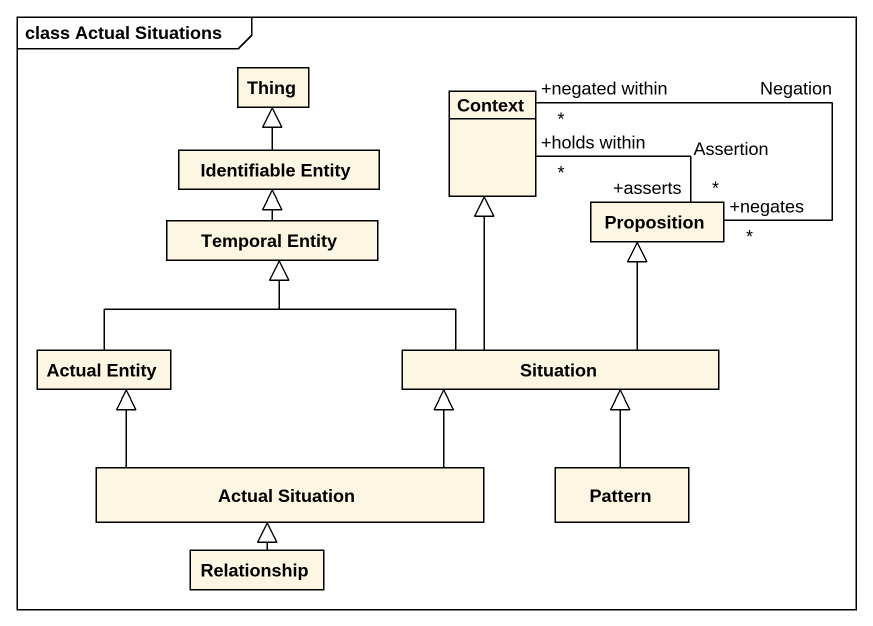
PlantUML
@startuml
mainframe class Actual Situations
hide circle
hide empty members
class Thing
class Context
class "Identifiable Entity" as Identifiable_Entity
class "Temporal Entity" as Temporal_Entity
class Proposition
class "Actual Entity" as Actual_Entity
class Situation
class "Actual Situation" as Actual_Situation
class Pattern
class Relationship
Context "+holds within\n*" -right- "+asserts\n*" Proposition : Assertion
Context "+negated within\n*" -right- "+negates\n*" Proposition : Negation
Identifiable_Entity -up-|> Thing
Temporal_Entity -up-|> Identifiable_Entity
Actual_Entity -up-|> Temporal_Entity
Situation -up-|> Context
Situation -left-|> Temporal_Entity
Situation -up-|> Proposition
Actual_Situation -up-|> Actual_Entity
Actual_Situation -right-|> Situation
Pattern -up-|> Situation
Relationship -up-|> Actual_Situation
@enduml
